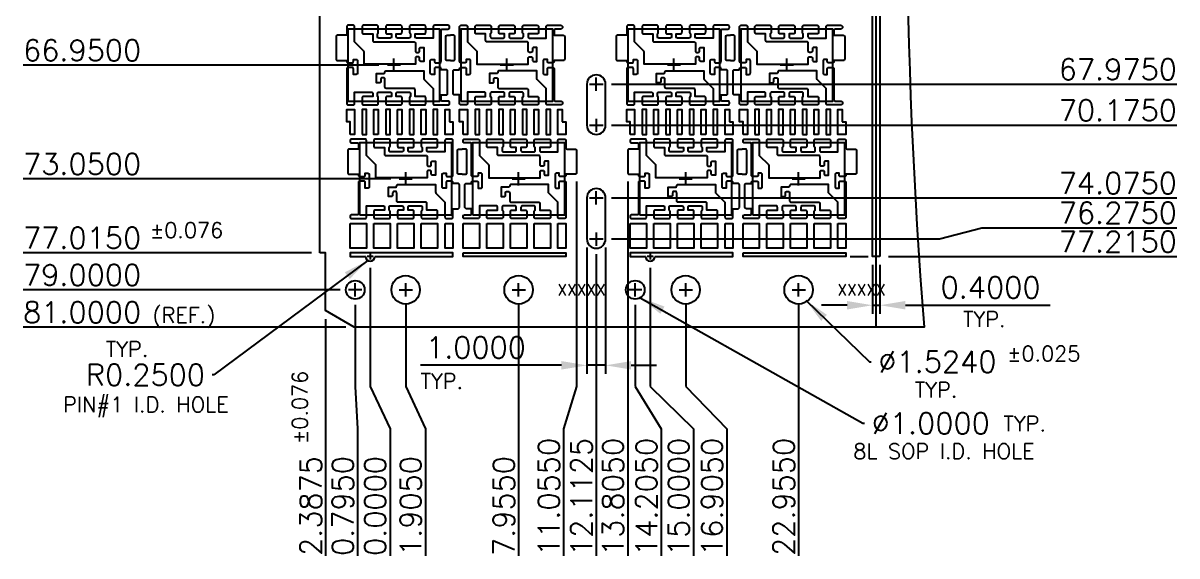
# Model space of a CAD drawing. Extents: x 37 to 266, y 59 to 387.
# Drawn here: x 39.7 to 175.7, y 150.4 to 213.3 of the extents above; entities that cross this region are included whole.
import ezdxf
from ezdxf.enums import TextEntityAlignment as Align
from ezdxf.lldxf.tags import DXFTag

# ---------------------------------------------------------------- set-up
doc = ezdxf.new("R2010")
doc.units = 0
doc.header["$LTSCALE"] = 8
doc.header["$MEASUREMENT"] = 0
for name, color, linetype in [('CEN', 2, 'CENTER'), ('COIN-LINE', 4, 'Continuous'), ('DIM', 7, 'Continuous'), ('LF-LINE', 1, 'Continuous'), ('PKG-OUT', 3, 'HIDDEN')]:
    doc.layers.add(name, color=color, linetype=linetype)
doc.styles.add('SIMPLEX', font='SIMPLEX.shx', dxfattribs={"height": 3})
doc.styles.get("Standard").update_dxf_attribs({"font": 'SIMPLEX', "height": 3})
tags = doc.linetypes.add('CENTER', pattern=[2, 1.25, -0.25, 0.25, -0.25]).pattern_tags.tags
tags[10:11] = [DXFTag(74, 4), DXFTag(75, 0), DXFTag(340, '0'), DXFTag(46, 1.0), DXFTag(50, 0.0), DXFTag(44, 0.0), DXFTag(45, 0.0)]
tags[8:9] = [DXFTag(74, 4), DXFTag(75, 0), DXFTag(340, '0'), DXFTag(46, 1.0), DXFTag(50, 0.0), DXFTag(44, 0.0), DXFTag(45, 0.0)]
tags[6:7] = [DXFTag(74, 4), DXFTag(75, 0), DXFTag(340, '0'), DXFTag(46, 1.0), DXFTag(50, 0.0), DXFTag(44, 0.0), DXFTag(45, 0.0)]
tags[4:5] = [DXFTag(74, 4), DXFTag(75, 0), DXFTag(340, '0'), DXFTag(46, 1.0), DXFTag(50, 0.0), DXFTag(44, 0.0), DXFTag(45, 0.0)]
tags = doc.linetypes.add('HIDDEN', pattern=[0.375, 0.25, -0.125]).pattern_tags.tags
tags[6:7] = [DXFTag(74, 4), DXFTag(75, 0), DXFTag(340, '0'), DXFTag(46, 1.0), DXFTag(50, 0.0), DXFTag(44, 0.0), DXFTag(45, 0.0)]
tags[4:5] = [DXFTag(74, 4), DXFTag(75, 0), DXFTag(340, '0'), DXFTag(46, 1.0), DXFTag(50, 0.0), DXFTag(44, 0.0), DXFTag(45, 0.0)]
doc.dimstyles.get("Standard").update_dxf_attribs({"dimtxt": 0.18, "dimasz": 0.18, "dimexe": 0.18, "dimexo": 0.0625, "dimgap": 0.09, "dimtad": 0, "dimtih": 1, "dimtoh": 1, "dimdec": 4, "dimzin": 0, "dimdsep": 46, "dimtxsty": 'Standard', "dimcen": 0.09, "dimadec": 0, "dimazin": 0, "dimtfac": 1, "dimtdec": 4, "dimtofl": 0, "dimtmove": 0, "dimatfit": 3, "dimfxl": 1, "dimtolj": 1, "dimtzin": 0, "dimarcsym": 0})

# ---------------------------------------------------------------- blocks, each defined once
blk = doc.blocks.new('INT1')
blk.add_lwpolyline([(1.22, 0.45, 0.414214), (1.15, 0.38), (1.15, 0.05), (-1.6, 0.05), (-1.6, 0.716, 0.198912), (-1.621, 0.766), (-2.105, 1.25), (-2.105, 2.065, 0.414214), (-2.175, 2.135), (-2.905, 2.135, 0.414214), (-2.975, 2.065), (-2.975, 2.005, 0.414214), (-2.905, 1.935), (-2.598, 1.935, -0.414214), (-2.528, 1.865), (-2.528, 1.6), (-3.03, 1.6, 0.414214), (-3.1, 1.53), (-3.1, 0.32, 0.414214), (-3.03, 0.25), (-2.528, 0.25), (-2.528, 0.195, 0.414214), (-2.458, 0.125), (-2.24, 0.125, 0.414214), (-2.17, 0.195), (-2.17, 0.3), (-2.02, 0.3, -0.414214), (-1.95, 0.23), (-1.95, -0.43, -0.414214), (-2.02, -0.5), (-2.17, -0.5), (-2.17, -0.195, 0.414214), (-2.24, -0.125), (-2.458, -0.125, 0.414214), (-2.528, -0.195), (-2.528, -1.865, -0.414214), (-2.598, -1.935), (-2.905, -1.935, 0.414214), (-2.975, -2.005), (-2.975, -2.065, 0.414214), (-2.905, -2.135), (-2.175, -2.135, 0.414214), (-2.105, -2.065), (-2.105, -1.45), (-1.205, -1.45, -0.414214), (-1.135, -1.52), (-1.135, -1.68), (-1.635, -1.68, 0.414214), (-1.705, -1.75), (-1.705, -2.065, 0.414214), (-1.635, -2.135), (-0.905, -2.135, 0.414214), (-0.835, -2.065), (-0.835, -1.75, 0.331679), (-0.885, -1.683), (-0.885, -1.52, -0.414214), (-0.815, -1.45), (-0.195, -1.45, -0.414214), (-0.125, -1.52), (-0.125, -1.68), (-0.365, -1.68, 0.414214), (-0.435, -1.75), (-0.435, -2.065, 0.414214), (-0.365, -2.135), (0.365, -2.135, 0.414214), (0.435, -2.065), (0.435, -1.75, 0.414214), (0.365, -1.68), (0.125, -1.68), (0.125, -1.52, -0.414214), (0.195, -1.45), (0.815, -1.45, -0.414214), (0.885, -1.52), (0.885, -1.683, 0.331679), (0.835, -1.75), (0.835, -2.065, 0.414214), (0.905, -2.135), (1.635, -2.135, 0.414214), (1.705, -2.065), (1.705, -1.75, 0.414214), (1.635, -1.68), (1.135, -1.68), (1.135, -1.32, 0.414214), (1.065, -1.25), (-0.41, -1.25, -0.414214), (-0.48, -1.18), (-0.48, -0.75, 0.414214), (-0.55, -0.68), (-0.63, -0.68, 0.414214), (-0.7, -0.75), (-0.7, -0.88, -0.414214), (-0.77, -0.95), (-0.93, -0.95), (-0.93, -0.45), (-0.55, -0.45, 0.414214), (-0.48, -0.38), (-0.48, -0.37, -0.414214), (-0.41, -0.3), (1.6, -0.3), (1.6, -0.716, 0.198912), (1.621, -0.766), (2.105, -1.25), (2.105, -2.065, 0.414214), (2.175, -2.135), (2.457, -2.135, 0.414214), (2.527, -2.065), (2.527, -1.6), (2.805, -1.6, 0.414214), (2.875, -1.53), (2.875, -0.32, 0.414214), (2.805, -0.25), (2.527, -0.25), (2.527, -0.195, 0.414214), (2.457, -0.125), (2.24, -0.125, 0.414214), (2.17, -0.195), (2.17, -0.5), (2.02, -0.5, -0.414214), (1.95, -0.43), (1.95, 0.23, -0.414214), (2.02, 0.3), (2.17, 0.3), (2.17, 0.195, 0.414214), (2.24, 0.125), (2.457, 0.125, 0.414214), (2.527, 0.195), (2.527, 2.065, 0.414214), (2.457, 2.135), (2.175, 2.135, 0.414214), (2.105, 2.065), (2.105, 1.45), (1.205, 1.45, -0.414214), (1.135, 1.52), (1.135, 1.68), (1.635, 1.68, 0.414214), (1.705, 1.75), (1.705, 2.065, 0.414214), (1.635, 2.135), (0.905, 2.135, 0.414214), (0.835, 2.065), (0.835, 1.75, 0.331679), (0.885, 1.683), (0.885, 1.52, -0.414214), (0.815, 1.45), (0.195, 1.45, -0.414214), (0.125, 1.52), (0.125, 1.68), (0.365, 1.68, 0.414214), (0.435, 1.75), (0.435, 2.065, 0.414214), (0.365, 2.135), (-0.365, 2.135, 0.414214), (-0.435, 2.065), (-0.435, 1.75, 0.414214), (-0.365, 1.68), (-0.125, 1.68), (-0.125, 1.52, -0.414214), (-0.195, 1.45), (-0.815, 1.45, -0.414214), (-0.885, 1.52), (-0.885, 1.683, 0.331679), (-0.835, 1.75), (-0.835, 2.065, 0.414214), (-0.905, 2.135), (-1.635, 2.135, 0.414214), (-1.705, 2.065), (-1.705, 1.75, 0.414214), (-1.635, 1.68), (-1.135, 1.68), (-1.135, 1.32, 0.414214), (-1.065, 1.25), (1.08, 1.25, -0.414214), (1.15, 1.18), (1.15, 0.75, 0.414214), (1.22, 0.68), (1.3, 0.68, 0.414214), (1.37, 0.75), (1.37, 0.88, -0.414214), (1.44, 0.95), (1.6, 0.95), (1.6, 0.2), (1.44, 0.2, -0.414214), (1.37, 0.27), (1.37, 0.38, 0.414214), (1.3, 0.45)], format="xyb", close=True)
blk.add_lwpolyline([(3.025, 0.25), (2.848, 0.25, -0.414214), (2.778, 0.32), (2.778, 1.53, -0.414214), (2.848, 1.6), (3.025, 1.6)], format="xyb")
at = {"layer": 'PKG-OUT'}
blk.add_lwpolyline([(-2.45, -1.95), (-2.45, 1.95), (2.45, 1.95), (2.45, -1.95)], close=True, dxfattribs=at)
blk = doc.blocks.new('INT2')
for points in [[(2.527, 0.25), (2.527, 0.195, -0.414214), (2.457, 0.125), (2.24, 0.125, -0.414214), (2.17, 0.195), (2.17, 0.3), (2.02, 0.3, 0.414214), (1.95, 0.23), (1.95, -0.43, 0.414214), (2.02, -0.5), (2.17, -0.5), (2.17, -0.195, -0.414214), (2.24, -0.125), (2.457, -0.125, -0.414214), (2.527, -0.195), (2.527, -2.065, -0.414214), (2.457, -2.135), (2.175, -2.135, -0.414214), (2.105, -2.065), (2.105, -1.25), (1.621, -0.766, -0.198912), (1.6, -0.716), (1.6, -0.3), (-0.41, -0.3, 0.414214), (-0.48, -0.37), (-0.48, -0.38, -0.414214), (-0.55, -0.45), (-0.93, -0.45), (-0.93, -0.95), (-0.77, -0.95, 0.414214), (-0.7, -0.88), (-0.7, -0.75, -0.414214), (-0.63, -0.68), (-0.55, -0.68, -0.414214), (-0.48, -0.75), (-0.48, -1.18, 0.414214), (-0.41, -1.25), (1.065, -1.25, -0.414214), (1.135, -1.32), (1.135, -1.68), (1.635, -1.68, -0.414214), (1.705, -1.75), (1.705, -2.065, -0.414214), (1.635, -2.135), (0.905, -2.135, -0.414214), (0.835, -2.065), (0.835, -1.75, -0.331679), (0.885, -1.683), (0.885, -1.52, 0.414214), (0.815, -1.45), (0.195, -1.45, 0.414214), (0.125, -1.52), (0.125, -1.68), (0.365, -1.68, -0.414214), (0.435, -1.75), (0.435, -2.065, -0.414214), (0.365, -2.135), (-0.365, -2.135, -0.414214), (-0.435, -2.065), (-0.435, -1.75, -0.414214), (-0.365, -1.68), (-0.125, -1.68), (-0.125, -1.52, 0.414214), (-0.195, -1.45), (-0.815, -1.45, 0.414214), (-0.885, -1.52), (-0.885, -1.683, -0.331679), (-0.835, -1.75), (-0.835, -2.065, -0.414214), (-0.905, -2.135), (-1.635, -2.135, -0.414214), (-1.705, -2.065), (-1.705, -1.75, -0.414214), (-1.635, -1.68), (-1.135, -1.68), (-1.135, -1.52, 0.414214), (-1.205, -1.45), (-2.105, -1.45), (-2.105, -2.065, -0.414214), (-2.175, -2.135), (-2.905, -2.135, -0.414214), (-2.975, -2.065), (-2.975, -2.005, -0.414214), (-2.905, -1.935), (-2.598, -1.935, 0.414214), (-2.528, -1.865), (-2.528, -1.6), (-2.805, -1.6, -0.414214), (-2.875, -1.53), (-2.875, -0.32, -0.414214), (-2.805, -0.25), (-2.528, -0.25), (-2.528, -0.195, -0.414214), (-2.458, -0.125), (-2.24, -0.125, -0.414214), (-2.17, -0.195), (-2.17, -0.5), (-2.02, -0.5, 0.414214), (-1.95, -0.43), (-1.95, 0.23, 0.414214), (-2.02, 0.3), (-2.17, 0.3), (-2.17, 0.195, -0.414214), (-2.24, 0.125), (-2.458, 0.125, -0.414214), (-2.528, 0.195), (-2.528, 1.865, 0.414214), (-2.598, 1.935), (-2.905, 1.935, -0.414214), (-2.975, 2.005), (-2.975, 2.065, -0.414214), (-2.905, 2.135), (-2.175, 2.135, -0.414214), (-2.105, 2.065), (-2.105, 1.25), (-1.621, 0.766, -0.198912), (-1.6, 0.716), (-1.6, 0.05), (1.15, 0.05), (1.15, 0.38, -0.414214), (1.22, 0.45), (1.3, 0.45, -0.414214), (1.37, 0.38), (1.37, 0.27, 0.414214), (1.44, 0.2), (1.6, 0.2), (1.6, 0.95), (1.44, 0.95, 0.414214), (1.37, 0.88), (1.37, 0.75, -0.414214), (1.3, 0.68), (1.22, 0.68, -0.414214), (1.15, 0.75), (1.15, 1.18, 0.414214), (1.08, 1.25), (-1.065, 1.25, -0.414214), (-1.135, 1.32), (-1.135, 1.68), (-1.635, 1.68, -0.414214), (-1.705, 1.75), (-1.705, 2.065, -0.414214), (-1.635, 2.135), (-0.905, 2.135, -0.414214), (-0.835, 2.065), (-0.835, 1.75, -0.331679), (-0.885, 1.683), (-0.885, 1.52, 0.414214), (-0.815, 1.45), (-0.195, 1.45, 0.414214), (-0.125, 1.52), (-0.125, 1.68), (-0.365, 1.68, -0.414214), (-0.435, 1.75), (-0.435, 2.065, -0.414214), (-0.365, 2.135), (0.365, 2.135, -0.414214), (0.435, 2.065), (0.435, 1.75, -0.414214), (0.365, 1.68), (0.125, 1.68), (0.125, 1.52, 0.414214), (0.195, 1.45), (0.815, 1.45, 0.414214), (0.885, 1.52), (0.885, 1.683, -0.331679), (0.835, 1.75), (0.835, 2.065, -0.414214), (0.905, 2.135), (1.635, 2.135, -0.414214), (1.705, 2.065), (1.705, 1.75, -0.414214), (1.635, 1.68), (1.135, 1.68), (1.135, 1.52, 0.414214), (1.205, 1.45), (2.105, 1.45), (2.105, 2.065, -0.414214), (2.175, 2.135), (2.457, 2.135, -0.414214), (2.527, 2.065), (2.527, 1.67, 0.414214), (2.597, 1.6), (3.03, 1.6, -0.414214), (3.1, 1.53), (3.1, 0.32, -0.414214), (3.03, 0.25), (2.527, 0.25)], [(-3.025, 0.25), (-2.848, 0.25, 0.414214), (-2.778, 0.32), (-2.778, 1.53, 0.414214), (-2.848, 1.6), (-3.025, 1.6)]]:
    blk.add_lwpolyline(points, format="xyb")
at = {"layer": 'PKG-OUT'}
blk.add_lwpolyline([(-2.45, -1.95), (-2.45, 1.95), (2.45, 1.95), (2.45, -1.95)], close=True, dxfattribs=at)
blk = doc.blocks.new('INT3')
for points in [[(-2.528, 0.25), (-2.528, 0.195, 0.414214), (-2.458, 0.125), (-2.24, 0.125, 0.414214), (-2.17, 0.195), (-2.17, 0.3), (-2.02, 0.3, -0.414214), (-1.95, 0.23), (-1.95, -0.43, -0.414214), (-2.02, -0.5), (-2.17, -0.5), (-2.17, -0.195, 0.414214), (-2.24, -0.125), (-2.458, -0.125, 0.414214), (-2.528, -0.195), (-2.528, -2.065, 0.414214), (-2.458, -2.135), (-2.175, -2.135, 0.414214), (-2.105, -2.065), (-2.105, -1.45), (-1.205, -1.45, -0.414214), (-1.135, -1.52), (-1.135, -1.68), (-1.635, -1.68, 0.414214), (-1.705, -1.75), (-1.705, -2.065, 0.414214), (-1.635, -2.135), (-0.905, -2.135, 0.414214), (-0.835, -2.065), (-0.835, -1.75, 0.331679), (-0.885, -1.683), (-0.885, -1.52, -0.414214), (-0.815, -1.45), (-0.195, -1.45, -0.414214), (-0.125, -1.52), (-0.125, -1.68), (-0.365, -1.68, 0.414214), (-0.435, -1.75), (-0.435, -2.065, 0.414214), (-0.365, -2.135), (0.365, -2.135, 0.414214), (0.435, -2.065), (0.435, -1.75, 0.414214), (0.365, -1.68), (0.125, -1.68), (0.125, -1.52, -0.414214), (0.195, -1.45), (0.815, -1.45, -0.414214), (0.885, -1.52), (0.885, -1.683, 0.331679), (0.835, -1.75), (0.835, -2.065, 0.414214), (0.905, -2.135), (1.635, -2.135, 0.414214), (1.705, -2.065), (1.705, -1.75, 0.414214), (1.635, -1.68), (1.135, -1.68), (1.135, -1.32, 0.414214), (1.065, -1.25), (-0.41, -1.25, -0.414214), (-0.48, -1.18), (-0.48, -0.75, 0.414214), (-0.55, -0.68), (-0.63, -0.68, 0.414214), (-0.7, -0.75), (-0.7, -0.88, -0.414214), (-0.77, -0.95), (-0.93, -0.95), (-0.93, -0.45), (-0.55, -0.45, 0.414214), (-0.48, -0.38), (-0.48, -0.37, -0.414214), (-0.41, -0.3), (1.6, -0.3), (1.6, -0.716, 0.198912), (1.621, -0.766), (2.105, -1.25), (2.105, -2.065, 0.414214), (2.175, -2.135), (2.905, -2.135, 0.414214), (2.975, -2.065), (2.975, -2.005, 0.414214), (2.905, -1.935), (2.597, -1.935, -0.414214), (2.527, -1.865), (2.527, -1.6), (2.805, -1.6, 0.414214), (2.875, -1.53), (2.875, -0.32, 0.414214), (2.805, -0.25), (2.527, -0.25), (2.527, -0.195, 0.414214), (2.457, -0.125), (2.24, -0.125, 0.414214), (2.17, -0.195), (2.17, -0.5), (2.02, -0.5, -0.414214), (1.95, -0.43), (1.95, 0.23, -0.414214), (2.02, 0.3), (2.17, 0.3), (2.17, 0.195, 0.414214), (2.24, 0.125), (2.457, 0.125, 0.414214), (2.527, 0.195), (2.527, 1.865, -0.414214), (2.597, 1.935), (2.905, 1.935, 0.414214), (2.975, 2.005), (2.975, 2.065, 0.414214), (2.905, 2.135), (2.175, 2.135, 0.414214), (2.105, 2.065), (2.105, 1.45), (1.205, 1.45, -0.414214), (1.135, 1.52), (1.135, 1.68), (1.635, 1.68, 0.414214), (1.705, 1.75), (1.705, 2.065, 0.414214), (1.635, 2.135), (0.905, 2.135, 0.414214), (0.835, 2.065), (0.835, 1.75, 0.331679), (0.885, 1.683), (0.885, 1.52, -0.414214), (0.815, 1.45), (0.195, 1.45, -0.414214), (0.125, 1.52), (0.125, 1.68), (0.365, 1.68, 0.414214), (0.435, 1.75), (0.435, 2.065, 0.414214), (0.365, 2.135), (-0.365, 2.135, 0.414214), (-0.435, 2.065), (-0.435, 1.75, 0.414214), (-0.365, 1.68), (-0.125, 1.68), (-0.125, 1.52, -0.414214), (-0.195, 1.45), (-0.815, 1.45, -0.414214), (-0.885, 1.52), (-0.885, 1.683, 0.331679), (-0.835, 1.75), (-0.835, 2.065, 0.414214), (-0.905, 2.135), (-1.635, 2.135, 0.414214), (-1.705, 2.065), (-1.705, 1.75, 0.414214), (-1.635, 1.68), (-1.135, 1.68), (-1.135, 1.32, 0.414214), (-1.065, 1.25), (1.08, 1.25, -0.414214), (1.15, 1.18), (1.15, 0.75, 0.414214), (1.22, 0.68), (1.3, 0.68, 0.414214), (1.37, 0.75), (1.37, 0.88, -0.414214), (1.44, 0.95), (1.6, 0.95), (1.6, 0.2), (1.44, 0.2, -0.414214), (1.37, 0.27), (1.37, 0.38, 0.414214), (1.3, 0.45), (1.22, 0.45, 0.414214), (1.15, 0.38), (1.15, 0.05), (-1.6, 0.05), (-1.6, 0.716, 0.198912), (-1.621, 0.766), (-2.105, 1.25), (-2.105, 2.065, 0.414214), (-2.175, 2.135), (-2.458, 2.135, 0.414214), (-2.528, 2.065), (-2.528, 1.6), (-3.03, 1.6, 0.414214), (-3.1, 1.53), (-3.1, 0.32, 0.414214), (-3.03, 0.25), (-2.528, 0.25)], [(3.025, 0.25), (2.848, 0.25, -0.414214), (2.778, 0.32), (2.778, 1.53, -0.414214), (2.848, 1.6), (3.025, 1.6)]]:
    blk.add_lwpolyline(points, format="xyb")
at = {"layer": 'PKG-OUT'}
blk.add_lwpolyline([(-2.45, -1.95), (-2.45, 1.95), (2.45, 1.95), (2.45, -1.95)], close=True, dxfattribs=at)
blk = doc.blocks.new('INT4')
for points in [[(-2.528, -0.25), (-2.528, -0.195, -0.414214), (-2.458, -0.125), (-2.24, -0.125, -0.414214), (-2.17, -0.195), (-2.17, -0.5), (-2.02, -0.5, 0.414214), (-1.95, -0.43), (-1.95, 0.23, 0.414214), (-2.02, 0.3), (-2.17, 0.3), (-2.17, 0.195, -0.414214), (-2.24, 0.125), (-2.458, 0.125, -0.414214), (-2.528, 0.195), (-2.528, 2.065, -0.414214), (-2.458, 2.135), (-2.175, 2.135, -0.414214), (-2.105, 2.065), (-2.105, 1.25), (-1.621, 0.766, -0.198912), (-1.6, 0.716), (-1.6, 0.05), (1.15, 0.05), (1.15, 0.38, -0.414214), (1.22, 0.45), (1.3, 0.45, -0.414214), (1.37, 0.38), (1.37, 0.27, 0.414214), (1.44, 0.2), (1.6, 0.2), (1.6, 0.95), (1.44, 0.95, 0.414214), (1.37, 0.88), (1.37, 0.75, -0.414214), (1.3, 0.68), (1.22, 0.68, -0.414214), (1.15, 0.75), (1.15, 1.18, 0.414214), (1.08, 1.25), (-1.065, 1.25, -0.414214), (-1.135, 1.32), (-1.135, 1.68), (-1.635, 1.68, -0.414214), (-1.705, 1.75), (-1.705, 2.065, -0.414214), (-1.635, 2.135), (-0.905, 2.135, -0.414214), (-0.835, 2.065), (-0.835, 1.75, -0.331679), (-0.885, 1.683), (-0.885, 1.52, 0.414214), (-0.815, 1.45), (-0.195, 1.45, 0.414214), (-0.125, 1.52), (-0.125, 1.68), (-0.365, 1.68, -0.414214), (-0.435, 1.75), (-0.435, 2.065, -0.414214), (-0.365, 2.135), (0.365, 2.135, -0.414214), (0.435, 2.065), (0.435, 1.75, -0.414214), (0.365, 1.68), (0.125, 1.68), (0.125, 1.52, 0.414214), (0.195, 1.45), (0.815, 1.45, 0.414214), (0.885, 1.52), (0.885, 1.683, -0.331679), (0.835, 1.75), (0.835, 2.065, -0.414214), (0.905, 2.135), (1.635, 2.135, -0.414214), (1.705, 2.065), (1.705, 1.75, -0.414214), (1.635, 1.68), (1.135, 1.68), (1.135, 1.52, 0.414214), (1.205, 1.45), (2.105, 1.45), (2.105, 2.065, -0.414214), (2.175, 2.135), (2.905, 2.135, -0.414214), (2.975, 2.065), (2.975, 2.005, -0.414214), (2.905, 1.935), (2.597, 1.935, 0.414214), (2.527, 1.865), (2.527, 1.6), (3.03, 1.6, -0.414214), (3.1, 1.53), (3.1, 0.32, -0.414214), (3.03, 0.25), (2.527, 0.25), (2.527, 0.195, -0.414214), (2.457, 0.125), (2.24, 0.125, -0.414214), (2.17, 0.195), (2.17, 0.3), (2.02, 0.3, 0.414214), (1.95, 0.23), (1.95, -0.43, 0.414214), (2.02, -0.5), (2.17, -0.5), (2.17, -0.195, -0.414214), (2.24, -0.125), (2.457, -0.125, -0.414214), (2.527, -0.195), (2.527, -1.865, 0.414214), (2.597, -1.935), (2.905, -1.935, -0.414214), (2.975, -2.005), (2.975, -2.065, -0.414214), (2.905, -2.135), (2.175, -2.135, -0.414214), (2.105, -2.065), (2.105, -1.25), (1.621, -0.766, -0.198912), (1.6, -0.716), (1.6, -0.3), (-0.41, -0.3, 0.414214), (-0.48, -0.37), (-0.48, -0.38, -0.414214), (-0.55, -0.45), (-0.93, -0.45), (-0.93, -0.95), (-0.77, -0.95, 0.414214), (-0.7, -0.88), (-0.7, -0.75, -0.414214), (-0.63, -0.68), (-0.55, -0.68, -0.414214), (-0.48, -0.75), (-0.48, -1.18, 0.414214), (-0.41, -1.25), (1.065, -1.25, -0.414214), (1.135, -1.32), (1.135, -1.68), (1.635, -1.68, -0.414214), (1.705, -1.75), (1.705, -2.065, -0.414214), (1.635, -2.135), (0.905, -2.135, -0.414214), (0.835, -2.065), (0.835, -1.75, -0.331679), (0.885, -1.683), (0.885, -1.52, 0.414214), (0.815, -1.45), (0.195, -1.45, 0.414214), (0.125, -1.52), (0.125, -1.68), (0.365, -1.68, -0.414214), (0.435, -1.75), (0.435, -2.065, -0.414214), (0.365, -2.135), (-0.365, -2.135, -0.414214), (-0.435, -2.065), (-0.435, -1.75, -0.414214), (-0.365, -1.68), (-0.125, -1.68), (-0.125, -1.52, 0.414214), (-0.195, -1.45), (-0.815, -1.45, 0.414214), (-0.885, -1.52), (-0.885, -1.683, -0.331679), (-0.835, -1.75), (-0.835, -2.065, -0.414214), (-0.905, -2.135), (-1.635, -2.135, -0.414214), (-1.705, -2.065), (-1.705, -1.75, -0.414214), (-1.635, -1.68), (-1.135, -1.68), (-1.135, -1.52, 0.414214), (-1.205, -1.45), (-2.105, -1.45), (-2.105, -2.065, -0.414214), (-2.175, -2.135), (-2.458, -2.135, -0.414214), (-2.528, -2.065), (-2.528, -1.6), (-2.805, -1.6, -0.414214), (-2.875, -1.53), (-2.875, -0.32, -0.414214), (-2.805, -0.25), (-2.528, -0.25)], [(-3.025, 0.25), (-2.848, 0.25, 0.414214), (-2.778, 0.32), (-2.778, 1.53, 0.414214), (-2.848, 1.6), (-3.025, 1.6)]]:
    blk.add_lwpolyline(points, format="xyb")
at = {"layer": 'PKG-OUT'}
blk.add_lwpolyline([(-2.45, -1.95), (-2.45, 1.95), (2.45, 1.95), (2.45, -1.95)], close=True, dxfattribs=at)

msp = doc.modelspace()

# ---------------------------------------------------------------- linework, layer by layer
for points in [[(78.22, 200.14), (78.22, 201.6), (77.81, 201.6), (77.81, 203.06), (78.74, 203.06), (78.74, 200.14)], [(79.62, 200.14), (80.13, 200.14), (80.13, 203.06), (79.62, 203.06)], [(81.53, 200.14), (81.01, 200.14), (81.01, 203.06), (81.53, 203.06)], [(82.41, 200.14), (82.93, 200.14), (82.93, 203.06), (82.41, 203.06)], [(84.32, 200.14), (83.81, 200.14), (83.81, 203.05), (83.82, 203.06), (84.32, 203.06)], [(85.2, 200.14), (85.72, 200.14), (85.72, 203.06), (85.2, 203.06)], [(87.12, 200.14), (86.6, 200.14), (86.6, 203.06), (87.12, 203.06)], [(88, 200.15), (88.01, 200.14), (88.52, 200.14), (88.52, 203.06), (88, 203.06)], [(89.91, 201.6), (90.33, 201.6), (90.33, 200.14), (89.4, 200.14), (89.4, 203.06), (89.91, 203.06)], [(91.53, 200.14), (91.53, 201.6), (91.12, 201.6), (91.12, 203.06), (92.05, 203.06), (92.05, 200.14)], [(92.93, 200.14), (93.44, 200.14), (93.44, 203.06), (92.93, 203.06)], [(94.84, 200.14), (94.32, 200.14), (94.32, 203.06), (94.84, 203.06)], [(95.72, 200.14), (96.24, 200.14), (96.24, 203.06), (95.72, 203.06)], [(97.63, 200.14), (97.12, 200.14), (97.12, 203.05), (97.13, 203.06), (97.63, 203.06)], [(98.51, 200.14), (99.03, 200.14), (99.03, 203.06), (98.51, 203.06)], [(100.43, 200.14), (99.91, 200.14), (99.91, 203.06), (100.43, 203.06)], [(101.31, 200.15), (101.32, 200.14), (101.83, 200.14), (101.83, 203.06), (101.31, 203.06)], [(103.22, 201.6), (103.64, 201.6), (103.64, 200.14), (102.71, 200.14), (102.71, 203.06), (103.22, 203.06)], [(111.22, 200.14), (111.22, 201.6), (110.81, 201.6), (110.81, 203.06), (111.74, 203.06), (111.74, 200.14)], [(112.62, 200.14), (113.13, 200.14), (113.13, 203.06), (112.62, 203.06)], [(114.53, 200.14), (114.01, 200.14), (114.01, 203.06), (114.53, 203.06)], [(115.41, 200.14), (115.93, 200.14), (115.93, 203.06), (115.41, 203.06)], [(117.32, 200.14), (116.81, 200.14), (116.81, 203.05), (116.82, 203.06), (117.32, 203.06)], [(118.2, 200.14), (118.72, 200.14), (118.72, 203.06), (118.2, 203.06)], [(120.12, 200.14), (119.6, 200.14), (119.6, 203.06), (120.12, 203.06)], [(121, 200.15), (121.01, 200.14), (121.52, 200.14), (121.52, 203.06), (121, 203.06)], [(122.91, 201.6), (123.33, 201.6), (123.33, 200.14), (122.4, 200.14), (122.4, 203.06), (122.91, 203.06)], [(124.53, 200.14), (124.53, 201.6), (124.12, 201.6), (124.12, 203.06), (125.05, 203.06), (125.05, 200.14)], [(125.93, 200.14), (126.44, 200.14), (126.44, 203.06), (125.93, 203.06)], [(127.84, 200.14), (127.32, 200.14), (127.32, 203.06), (127.84, 203.06)], [(128.72, 200.14), (129.24, 200.14), (129.24, 203.06), (128.72, 203.06)], [(130.63, 200.14), (130.12, 200.14), (130.12, 203.05), (130.13, 203.06), (130.63, 203.06)], [(131.51, 200.14), (132.03, 200.14), (132.03, 203.06), (131.51, 203.06)], [(133.43, 200.14), (132.91, 200.14), (132.91, 203.06), (133.43, 203.06)], [(134.31, 200.15), (134.32, 200.14), (134.83, 200.14), (134.83, 203.06), (134.31, 203.06)], [(136.22, 201.6), (136.64, 201.6), (136.64, 200.14), (135.71, 200.14), (135.71, 203.06), (136.22, 203.06)], [(78.22, 189.64), (80.13, 189.64), (80.13, 186.72), (78.22, 186.72)], [(81.01, 189.64), (82.93, 189.64), (82.93, 186.72), (81.01, 186.72)], [(83.81, 189.64), (85.72, 189.64), (85.72, 186.72), (83.81, 186.72)], [(86.6, 189.64), (88.52, 189.64), (88.52, 186.72), (86.6, 186.72)], [(89.4, 189.64), (90.33, 189.64), (90.33, 186.72), (89.4, 186.72)], [(91.53, 189.64), (93.44, 189.64), (93.44, 186.72), (91.53, 186.72)], [(94.32, 189.64), (96.24, 189.64), (96.24, 186.72), (94.32, 186.72)], [(97.12, 189.64), (99.03, 189.64), (99.03, 186.72), (97.12, 186.72)], [(99.91, 189.64), (101.83, 189.64), (101.83, 186.72), (99.91, 186.72)], [(102.71, 189.64), (103.64, 189.64), (103.64, 186.72), (102.71, 186.72)], [(111.22, 189.64), (113.13, 189.64), (113.13, 186.72), (111.22, 186.72)], [(114.01, 189.64), (115.93, 189.64), (115.93, 186.72), (114.01, 186.72)], [(116.81, 189.64), (118.72, 189.64), (118.72, 186.72), (116.81, 186.72)], [(119.6, 189.64), (121.52, 189.64), (121.52, 186.72), (119.6, 186.72)], [(122.4, 189.64), (123.33, 189.64), (123.33, 186.72), (122.4, 186.72)], [(124.53, 189.64), (126.44, 189.64), (126.44, 186.72), (124.53, 186.72)], [(127.32, 189.64), (129.24, 189.64), (129.24, 186.72), (127.32, 186.72)], [(130.12, 189.64), (132.03, 189.64), (132.03, 186.72), (130.12, 186.72)], [(132.91, 189.64), (134.83, 189.64), (134.83, 186.72), (132.91, 186.72)], [(135.71, 189.64), (136.64, 189.64), (136.64, 186.72), (135.71, 186.72)], [(91.53, 186.17), (103.64, 186.17), (103.64, 185.73), (91.53, 185.73)], [(124.53, 186.17), (136.64, 186.17), (136.64, 185.73), (124.53, 185.73)]]:
    msp.add_lwpolyline(points, close=True)
for points in [[(81.12, 185.73), (90.33, 185.73), (90.33, 186.17), (78.22, 186.17), (78.22, 185.73), (80.02, 185.73, 1)], [(114.12, 185.73), (123.33, 185.73), (123.33, 186.17), (111.22, 186.17), (111.22, 185.73), (113.02, 185.73, 1)]]:
    msp.add_lwpolyline(points, format="xyb", close=True)
at = {"layer": 'CEN'}
for p, q in [((140.22, 177.4), (140.22, 360)), ((84.14, 208.31), (82.6, 208.31)), ((83.37, 207.54), (83.37, 209.08)), ((97.45, 208.31), (95.91, 208.31)), ((96.68, 207.54), (96.68, 209.08)), ((117.14, 208.31), (115.6, 208.31)), ((116.37, 207.54), (116.37, 209.08)), ((130.45, 208.31), (128.91, 208.31)), ((129.68, 207.54), (129.68, 209.08)), ((107.22, 205.28), (107.22, 206.85)), ((106.44, 206.06), (108.02, 206.06)), ((107.22, 201.99), (107.22, 200.42)), ((106.44, 201.22), (108.02, 201.22)), ((83.99, 194.89), (85.53, 194.89)), ((84.76, 194.12), (84.76, 195.66)), ((97.3, 194.89), (98.84, 194.89)), ((98.07, 194.12), (98.07, 195.66)), ((116.99, 194.89), (118.53, 194.89)), ((117.76, 194.12), (117.76, 195.66)), ((130.3, 194.89), (131.84, 194.89)), ((131.07, 194.12), (131.07, 195.66)), ((107.22, 191.86), (107.22, 193.43)), ((106.44, 192.64), (108.02, 192.64)), ((106.44, 187.8), (108.02, 187.8)), ((107.22, 188.57), (107.22, 187)), ((80.92, 185.73), (80.23, 185.73)), ((80.57, 186.07), (80.57, 185.38)), ((113.92, 185.73), (113.23, 185.73)), ((113.57, 186.07), (113.57, 185.38)), ((78.82, 181.02), (78.82, 182.59)), ((84.76, 181.02), (84.76, 182.59)), ((98.07, 181.02), (98.07, 182.59)), ((111.82, 181.02), (111.82, 182.59)), ((117.76, 181.02), (117.76, 182.59)), ((131.07, 181.02), (131.07, 182.59)), ((79.6, 181.8), (78.03, 181.8)), ((83.99, 181.8), (85.56, 181.8)), ((97.3, 181.8), (98.87, 181.8)), ((112.6, 181.8), (111.03, 181.8)), ((116.99, 181.8), (118.56, 181.8)), ((130.3, 181.8), (131.87, 181.8))]:
    msp.add_line(p, q, dxfattribs=at)
at = {"layer": 'COIN-LINE'}
for p, q in [((67.66, 208.31), (62.66, 208.31)), ((147.66, 206.06), (152.66, 206.06)), ((147.66, 201.22), (152.66, 201.22)), ((67.66, 194.89), (62.66, 194.89)), ((147.66, 192.64), (152.66, 192.64)), ((147.66, 187.8), (152.66, 189.13)), ((67.66, 186.17), (62.66, 186.17)), ((147.66, 185.73), (152.66, 185.73)), ((67.66, 181.8), (62.66, 181.8)), ((67.66, 177.4), (62.66, 177.4)), ((75.32, 170.4), (75.32, 165.4)), ((78.82, 170.4), (79.09, 165.4)), ((80.57, 170.4), (82.91, 165.4)), ((84.76, 170.4), (87.1, 165.4)), ((98.07, 170.4), (98.07, 165.4)), ((104.89, 170.4), (103.37, 165.4)), ((107.22, 170.4), (107.22, 165.4)), ((110.94, 170.4), (110.94, 165.4)), ((111.82, 170.4), (114.88, 165.4)), ((113.57, 170.4), (118.69, 165.4)), ((117.76, 170.4), (122.61, 165.4)), ((131.07, 170.4), (131.07, 165.4))]:
    msp.add_line(p, q, dxfattribs=at)
at = {"layer": 'DIM'}
for p, q in [((62.66, 208.31), (39.66, 208.31)), ((81.6, 208.31), (67.66, 208.31)), ((109.02, 206.06), (147.66, 206.06)), ((152.66, 206.06), (175.66, 206.06)), ((109.02, 201.22), (147.66, 201.22)), ((152.66, 201.22), (175.66, 201.22)), ((62.66, 194.89), (39.66, 194.89)), ((82.99, 194.89), (67.66, 194.89)), ((104.89, 194.59), (104.89, 170.4)), ((110.94, 194.59), (110.94, 170.4)), ((109.02, 192.64), (147.66, 192.64)), ((152.66, 192.64), (175.66, 192.64)), ((152.66, 189.13), (175.66, 189.13)), ((109.02, 187.8), (147.66, 187.8)), ((106.12, 186.8), (106.12, 171.89)), ((108.32, 186.8), (108.32, 171.89)), ((62.66, 186.17), (39.66, 186.17)), ((73.66, 186.17), (67.66, 186.17)), ((107.22, 186), (107.22, 170.4)), ((137.14, 185.73), (139.28, 185.73)), ((141.66, 185.73), (147.66, 185.73)), ((152.66, 185.73), (175.66, 185.73)), ((80.57, 184.38), (80.57, 170.4)), ((113.57, 184.38), (113.57, 170.4)), ((139.78, 184.73), (139.78, 178.98)), ((140.66, 184.73), (140.66, 178.98)), ((62.66, 181.8), (39.66, 181.8)), ((77.03, 181.8), (67.66, 181.8)), ((78.82, 180.02), (78.82, 170.4)), ((84.76, 180.02), (84.76, 170.4)), ((98.07, 180.02), (98.07, 170.4)), ((111.82, 180.02), (111.82, 170.4)), ((117.76, 180.02), (117.76, 170.4)), ((131.07, 180.02), (131.07, 170.4)), ((136.78, 179.98), (133.78, 179.98)), ((139.78, 179.98), (140.66, 179.98)), ((143.66, 179.98), (160.74, 179.98)), ((75.32, 178.34), (75.32, 170.4)), ((62.66, 177.4), (39.66, 177.4)), ((77.69, 177.4), (67.66, 177.4)), ((103.12, 172.89), (86.52, 172.89)), ((108.32, 172.89), (106.12, 172.89)), ((111.32, 172.89), (114.32, 172.89)), ((75.32, 165.4), (75.32, 150.4)), ((79.09, 165.4), (79.09, 150.4)), ((82.91, 165.4), (82.91, 150.4)), ((87.1, 165.4), (87.1, 150.4)), ((98.07, 165.4), (98.07, 150.4)), ((103.37, 165.4), (103.37, 150.4)), ((107.22, 165.4), (107.22, 150.4)), ((110.94, 165.4), (110.94, 150.4)), ((114.88, 165.4), (114.88, 150.4)), ((118.69, 165.4), (118.69, 150.4)), ((122.61, 165.4), (122.61, 150.4)), ((131.07, 165.4), (131.07, 150.4))]:
    msp.add_line(p, q, dxfattribs=at)
for points in [[(136.78, 180.48), (136.78, 179.48), (139.78, 179.98)], [(143.66, 180.48), (143.66, 179.48), (140.66, 179.98)], [(103.12, 173.39), (103.12, 172.39), (106.12, 172.89)], [(111.32, 173.39), (111.32, 172.39), (108.32, 172.89)]]:
    msp.add_solid(points, dxfattribs=at)
at = {"layer": 'LF-LINE'}
msp.add_lwpolyline([(74.65, 186.17), (74.65, 228.11), (75.31, 228.11), (75.31, 233.61), (74.65, 233.61), (74.65, 268.37), (75.31, 268.37), (75.31, 273.87), (74.65, 273.87), (74.65, 308.63), (75.31, 308.63), (75.31, 314.13), (74.65, 314.13), (74.65, 351.23), (75.31, 351.23), (75.31, 358.06), (78.68, 360), (145.86, 360, -0.035381), (145.27, 274.39, 0.036316), (145.86, 177.4), (78.68, 177.4), (75.31, 179.34), (75.31, 186.17), (74.65, 186.17)], format="xyb", dxfattribs=at)
msp.add_lwpolyline([(140.65, 185.73), (139.77, 185.73), (139.77, 228.55), (140.65, 228.55)], close=True, dxfattribs=at)
for points in [[(108.32, 201.22), (108.32, 206.06, 1), (106.12, 206.06), (106.12, 201.22, 1)], [(108.32, 187.8), (108.32, 192.64, 1), (106.12, 192.64), (106.12, 187.8, 1)]]:
    msp.add_lwpolyline(points, format="xyb", close=True, dxfattribs=at)
for centre, radius in [((78.82, 181.8), 1.1), ((84.76, 181.8), 1.68), ((98.07, 181.8), 1.68), ((111.82, 181.8), 1.1), ((117.76, 181.8), 1.68), ((131.07, 181.8), 1.68)]:
    msp.add_circle(centre, radius, dxfattribs=at)

# ---------------------------------------------------------------- block references
at = {"xscale": 2.199999999999988, "yscale": 2.199999999999988, "zscale": 2.199999999999988}
for name, p in [('INT1', (84.76, 194.89)), ('INT2', (98.07, 194.89)), ('INT1', (117.76, 194.89)), ('INT2', (131.07, 194.89))]:
    msp.add_blockref(name, p, dxfattribs=at)
at = {"layer": 'DIM', "xscale": 2.2, "yscale": 2.2, "zscale": 2.2}
for name, p in [('INT3', (83.37, 208.31)), ('INT4', (96.68, 208.31)), ('INT3', (116.37, 208.31)), ('INT4', (129.68, 208.31))]:
    msp.add_blockref(name, p, dxfattribs=at)

# ---------------------------------------------------------------- texts
at = {"layer": 'DIM', "style": 'SIMPLEX'}
for s, height, p in [('66.9500', 2.5, (39.66, 208.81)), ('73.0500', 2.5, (39.66, 195.39)), ('77.0150', 2.5, (39.66, 186.67)), ('%%p0.076', 1.8, (54.61, 187.93)), ('79.0000', 2.5, (39.66, 182.3)), ('81.0000', 2.5, (39.66, 177.9)), ('(REF.)', 1.8, (54.92, 177.9)), ('TYP.', 1.8, (150.45, 177.43)), ('TYP.', 1.8, (49.41, 173.9)), ('%%P0.025', 1.8, (155.64, 173.37)), ('TYP.', 1.8, (86.51, 170.13)), ('TYP.', 1.8, (144.77, 169.11)), ('PIN#1 I.D. HOLE', 1.8, (44.38, 167.36)), ('TYP.', 1.8, (155.21, 165.11)), ('8L SOP I.D. HOLE', 1.8, (137.52, 161.85))]:
    msp.add_text(s, height=height, dxfattribs=at).set_placement(p)
for s, p in [('67.9750', (175.66, 206.56)), ('70.1750', (175.66, 201.72)), ('74.0750', (175.66, 193.14)), ('76.2750', (175.66, 189.63)), ('77.2150', (175.66, 186.23))]:
    msp.add_text(s, height=2.5, dxfattribs=at).set_placement(p, align=Align.RIGHT)
for s, height, p in [('%%P0.076', 1.8, (73.18, 163.6)), ('11.0550', 2.5, (102.87, 150.4)), ('12.1125', 2.5, (106.72, 150.4)), ('13.8050', 2.5, (110.44, 150.4)), ('14.2050', 2.5, (114.38, 150.4)), ('15.0000', 2.5, (118.19, 150.4)), ('16.9050', 2.5, (122.11, 150.4)), ('22.9550', 2.5, (130.57, 150.4)), ('2.3875', 2.5, (74.82, 150.4)), ('0.7950', 2.5, (78.59, 150.4)), ('0.0000', 2.5, (82.41, 150.4)), ('1.9050', 2.5, (86.6, 150.4)), ('7.9550', 2.5, (97.57, 150.4))]:
    msp.add_text(s, height=height, rotation=90, dxfattribs=at).set_placement(p)
at = {"layer": 'DIM', "char_height": 2.5, "style": 'SIMPLEX'}
for s, insert, attachment_point in [('\\A1;0.4000', (153.7, 182.08), 5), ('\\A1;1.0000', (93.04, 174.99), 5), ('\\A1;%%C1.5240', (140.47, 174.56), 1), ('\\A1;R0.2500', (61.11, 170.51), 9), ('\\A1;%%C1.0000', (139.68, 167.3), 1)]:
    msp.add_mtext(s, dxfattribs=dict(at, insert=insert, attachment_point=attachment_point))
at = {"layer": 'PKG-OUT', "style": 'SIMPLEX'}
for p in [(105.48, 181.8), (138.48, 181.8)]:
    msp.add_text('XXXXX', height=1.32, dxfattribs=at).set_placement(p, align=Align.MIDDLE_CENTER)

# ---------------------------------------------------------------- leaders
at = {"layer": 'DIM', "annotation_type": 0, "has_hookline": 1}
for points, hookline_direction, text_width in [([(80.28, 185.26), (62.14, 171.76), (61.96, 171.76)], 1, 14.88), ([(112.41, 180.87), (138.65, 166.05), (138.83, 166.05)], 0, 14.17), ([(131.91, 180.57), (139.44, 173.31), (139.62, 173.31)], 0, 14.17)]:
    msp.add_leader(points, dimstyle='Standard', override={"dimtxt": 2.5, "dimasz": 3, "dimexe": 1, "dimexo": 1, "dimgap": 0.85, "dimtad": 0, "dimtih": 0, "dimtoh": 0, "dimtxsty": 'SIMPLEX', "dimcen": 0, "dimtp": 0.002, "dimtm": 0.002, "dimtofl": 1, "dimatfit": 0}, dxfattribs=dict(at, hookline_direction=hookline_direction, text_width=text_width))

doc.saveas('drawing.dxf')
